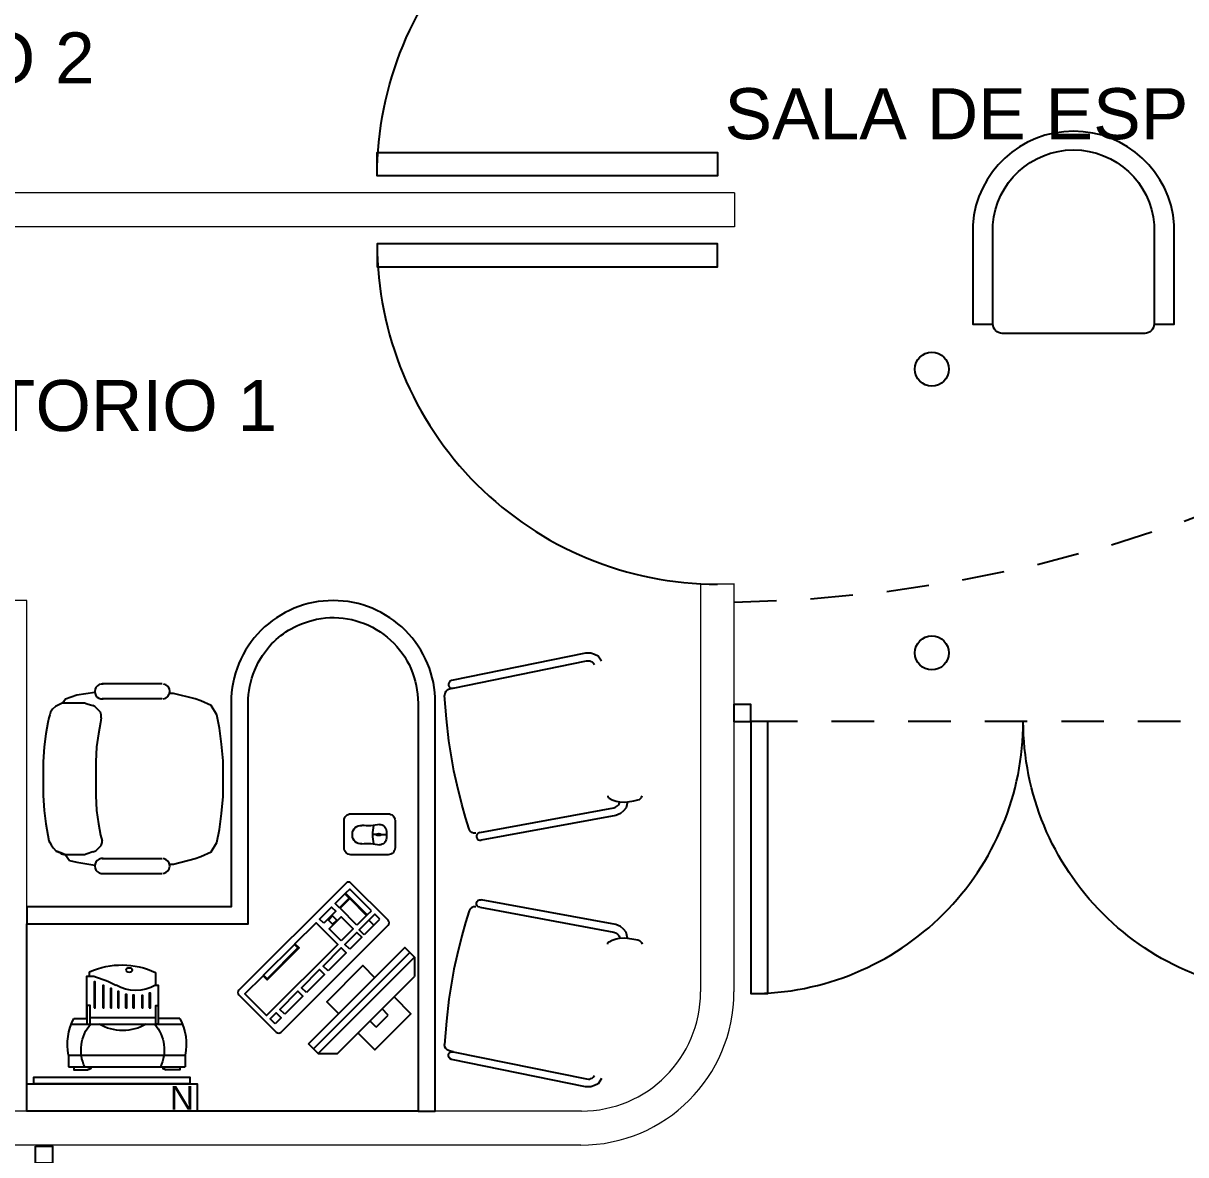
# Model space of a CAD drawing. Header units: metres. Extents: x -22 to 564, y 0 to 143.
# Drawn here: x 114.86 to 118.275, y 43.3 to 46.625 of the extents above; entities that cross this region are included whole.
import ezdxf
from ezdxf.enums import TextEntityAlignment as Align

# ---------------------------------------------------------------- set-up
doc = ezdxf.new("R2010")
doc.units = ezdxf.units.M
doc.linetypes.add('XREF 1N NEURO-ONCOLOGIA$0$CONJUNTO TLAHUAC$0$HIDDEN2', pattern=[0.1875, 0.125, -0.0625])
for name, color, linetype in [('TEXTO', 7, 'Continuous'), ('XREF 1N NEURO-ONCOLOGIA$0$CANCELES', 1, 'Continuous'), ('XREF 1N NEURO-ONCOLOGIA$0$LAMPARAS 1', 112, 'Continuous'), ('XREF 1N NEURO-ONCOLOGIA$0$MOBILIARIO', 161, 'Continuous'), ('XREF 1N NEURO-ONCOLOGIA$0$PROYECCIÓN', 8, 'XREF 1N NEURO-ONCOLOGIA$0$CONJUNTO TLAHUAC$0$HIDDEN2'), ('XREF 1N NEURO-ONCOLOGIA$0$PUERTAS', 253, 'Continuous'), ('XREF 1N NEURO-ONCOLOGIA$0$TEX-MOB', 4, 'Continuous')]:
    doc.layers.add(name, color=color, linetype=linetype)
doc.layers.add('XREF 1N NEURO-ONCOLOGIA$0$MUROS DE TABLAROCA', color=150, linetype='Continuous', lineweight=13)
doc.styles.add('100 LOCALES 25', font='arial.ttf', dxfattribs={"height": 0.25})
doc.styles.add('XREF 1N NEURO-ONCOLOGIA$0$HANDLET', font='romans.shx')
doc.styles.add('XREF 1N NEURO-ONCOLOGIA$0$Standard', font='arial.ttf')

# ---------------------------------------------------------------- blocks, each defined once
blk = doc.blocks.new('XREF 1N NEURO-ONCOLOGIA$0$XREFCE5$0$A$C70061E05')
for points in [[(-0.25, 0), (0.25, 0), (0.25, -0.08), (-0.25, -0.08)], [(-0.2292, -0.08), (0.2292, -0.08), (0.2292, -0.1), (-0.2292, -0.1)]]:
    blk.add_lwpolyline(points, close=True)
at = {"insert": (-0.2409, -0.0038), "char_height": 0.07, "attachment_point": 1, "style": 'XREF 1N NEURO-ONCOLOGIA$0$Standard'}
blk.add_mtext_dynamic_manual_height_columns('N', width=0.075455, gutter_width=1.5693, heights=[0], dxfattribs=at)
blk = doc.blocks.new('XREF 1N NEURO-ONCOLOGIA$0$XR-00$0$Teclado-01')
blk.add_lwpolyline([(0, -0.2225), (0, 0.2225, -0.4142136), (0.01, 0.2325), (0.165, 0.2325, -0.4142136), (0.175, 0.2225), (0.175, -0.2225, -0.4142136), (0.165, -0.2325), (0.01, -0.2325, -0.4142136)], format="xyb", close=True)
for points in [[(0.03, 0.2175), (0.05, 0.2175), (0.05, 0.1925), (0.03, 0.1925)], [(0.065, 0.2175), (0.155, 0.2175), (0.155, 0.2), (0.065, 0.2)], [(0.03, 0.1525), (0.05, 0.1525), (0.05, 0.1925), (0.03, 0.1925)], [(0.065, 0.1575), (0.135, 0.1575), (0.135, 0.1975), (0.065, 0.1975)], [(0.1375, 0.1575), (0.155, 0.1575), (0.155, 0.1975), (0.1375, 0.1975)], [(0.03, 0.0925), (0.05, 0.0925), (0.05, 0.1425), (0.03, 0.1425)], [(0.065, 0.0925), (0.115, 0.0925), (0.115, 0.1425), (0.065, 0.1425)], [(0.1375, 0.0925), (0.155, 0.0925), (0.155, 0.1425), (0.1375, 0.1425)], [(0.1175, 0.12625), (0.135, 0.12625), (0.135, 0.10875), (0.1175, 0.10875)], [(0.03, 0.0025), (0.05, 0.0025), (0.05, 0.0775), (0.03, 0.0775)], [(0.155, -0.1425), (0.1375, -0.1425), (0.1375, -0.01), (0.155, -0.01), (0.155, 0.0775), (0.065, 0.0775), (0.065, -0.2175), (0.155, -0.2175)], [(0.03, -0.0875), (0.05, -0.0875), (0.05, -0.0125), (0.03, -0.0125)], [(0.14, -0.14), (0.155, -0.14), (0.155, -0.0125), (0.14, -0.0125)], [(0.03, -0.1775), (0.05, -0.1775), (0.05, -0.1025), (0.03, -0.1025)], [(0.03, -0.2175), (0.05, -0.2175), (0.05, -0.1925), (0.03, -0.1925)]]:
    blk.add_lwpolyline(points, close=True)
blk = doc.blocks.new('XREF 1N NEURO-ONCOLOGIA$0$XR-00$0$monitor delgado-01')
for p, q in [((-0.025, 0.155), (0.025, 0.155)), ((-0.025, 0.155), (-0.025, 0.13)), ((0.025, 0.155), (0.025, 0.13)), ((-0.2, 0.09), (-0.16, 0.13)), ((-0.16, 0.13), (0.16, 0.13)), ((0.2, 0.09), (0.16, 0.13)), ((-0.2, 0.07), (0.2, 0.07))]:
    blk.add_line(p, q)
for points in [[(0.075, 0.13), (0.075, 0.2), (-0.075, 0.2), (-0.075, 0.13)], [(-0.075, 0.05), (-0.075, 0), (0.075, 0), (0.075, 0.05)]]:
    blk.add_lwpolyline(points)
blk.add_lwpolyline([(-0.2, 0.05), (0.2, 0.05), (0.2, 0.09), (-0.2, 0.09)], close=True)
blk = doc.blocks.new('XREF 1N NEURO-ONCOLOGIA$0$XR-00$0$Mouse')
for p, q in [((-0.0011, -0.0395), (-0.0011, -0.0255)), ((-0.0015, -0.0395), (-0.0006, -0.0395)), ((-0.0015, -0.0565), (-0.0006, -0.0565)), ((-0.0011, -0.0565), (-0.0011, -0.0655)), ((-0.0032, -0.1255), (0.0011, -0.1255))]:
    blk.add_line(p, q)
blk.add_lwpolyline([(0.06, -0.13), (0.06, -0.02, 0.414214), (0.04, 0), (-0.04, 0, 0.414214), (-0.06, -0.02), (-0.06, -0.13, 0.414214), (-0.04, -0.15), (0.04, -0.15, 0.414214)], format="xyb", close=True)
blk.add_lwpolyline([(0.0289, -0.0455, 0.414214), (0.0089, -0.0255), (-0.0111, -0.0255, 0.414214), (-0.0311, -0.0455)], format="xyb")
for centre, radius, start, end in [((-0.1822, -0.0805), 0.1551, 353.6251, 13.0396), ((-0.0011, 0.055), 0.1206, 257.1911, 282.8089), ((0.0118, -0.048), 0.0158, 147.7443, 212.2557), ((-0.0015, -0.0397), 0.0002, 90, 135.3294), ((-0.0015, -0.0563), 0.0002, 224.6706, 270), ((-0.0006, -0.0397), 0.0002, 44.6706, 90), ((-0.0006, -0.0563), 0.0002, 270, 315.3294), ((-0.0139, -0.048), 0.0158, 327.7443, 32.2557), ((0.1801, -0.0805), 0.1551, 166.9604, 186.3749), ((-0.0032, -0.1005), 0.025, 173.6251, 270), ((0.0011, -0.1005), 0.025, 270, 6.3749)]:
    blk.add_arc(centre, radius, start, end)
blk = doc.blocks.new('XREF 1N NEURO-ONCOLOGIA$0$XR-00$0$impresora laser')
at = {"ltscale": 0.007}
for points in [[(29.976, 41.9496), (30.319, 41.9496)], [(29.976, 41.915), (29.976, 41.9496)], [(29.9922, 41.9496), (29.9922, 41.9587), (30.0318, 41.9587), (30.0419, 41.9539)], [(30.0419, 41.9496), (30.0419, 41.9539), (30.0318, 41.9587)], [(30.3028, 41.9496), (30.3028, 41.9587), (30.2633, 41.9587), (30.2531, 41.9539)], [(30.2531, 41.9496), (30.2531, 41.9539), (30.2633, 41.9587)], [(30.319, 41.915), (30.319, 41.9496)], [(29.9759, 41.9148), (30.3191, 41.9148)], [(29.9841, 41.824), (30.3109, 41.824)], [(29.9915, 41.8076), (30.0304, 41.8076)], [(30.0397, 41.8047), (30.2322, 41.8047)], [(30.2313, 41.7098), (30.2395, 41.7098), (30.2395, 41.8076)], [(30.3035, 41.8076), (30.2395, 41.8076)], [(30.2313, 41.672), (30.2313, 41.7098)]]:
    blk.add_lwpolyline(points, dxfattribs=at)
for points in [[(30.0304, 41.824), (30.0397, 41.824), (30.0397, 41.7695), (30.0304, 41.7695)], [(30.2395, 41.824), (30.2322, 41.824), (30.2322, 41.7695), (30.2395, 41.7695)], [(30.0513, 41.7757), (30.0546, 41.7757), (30.0546, 41.6998), (30.0513, 41.6998)], [(30.0766, 41.7757), (30.08, 41.7757), (30.08, 41.7101), (30.0766, 41.7101)], [(30.0991, 41.7757), (30.1025, 41.7757), (30.1025, 41.7197), (30.0991, 41.7197)], [(30.1211, 41.7757), (30.1244, 41.7757), (30.1244, 41.7286), (30.1211, 41.7286)], [(30.1436, 41.7757), (30.147, 41.7757), (30.147, 41.7366), (30.1436, 41.7366)], [(30.1655, 41.7757), (30.1689, 41.7757), (30.1689, 41.7386), (30.1655, 41.7386)], [(30.1914, 41.7757), (30.1948, 41.7757), (30.1948, 41.7395), (30.1914, 41.7395)], [(30.2134, 41.7757), (30.2167, 41.7757), (30.2167, 41.7326), (30.2134, 41.7326)]]:
    blk.add_lwpolyline(points, close=True, dxfattribs=at)
for points in [[(30.0304, 41.8076), (30.0304, 41.6829), (30.0505, 41.6829, 0.229403)], [(30.0382, 41.6829), (30.0382, 41.6699, 0.789733)]]:
    blk.add_lwpolyline(points, format="xyb", dxfattribs=at)
for centre, radius, start, end in [((30.1308, 41.9), 0.1179, 155.1201, 220.112), ((30.1394, 41.9), 0.1179, 319.888, 24.8799), ((30.1378, 41.8837), 0.1649, 169.0524, 207.459), ((30.1572, 41.8837), 0.1649, 332.541, 10.9476), ((30.1351, 41.7054), 0.1375, 59.6129, 120.3871), ((29.9248, 42.0857), 0.4219, 287.3233, 296.8765), ((30.1738, 41.6133), 0.1123, 59.197, 121.2004), ((30.1325, 41.8851), 0.2349, 246.334, 294.8774)]:
    blk.add_arc(centre, radius, start, end, dxfattribs=at)
blk.add_ellipse((30.1541, 41.6652), major_axis=(-0.00987, 0), ratio=0.593756, dxfattribs=at)
blk = doc.blocks.new('XREF 1N NEURO-ONCOLOGIA$0$SILLA ATENCION')
for p, q in [((-0.1996, 0.4915), (-0.2049, 0.4888)), ((-0.1837, 0.4941), (-0.1996, 0.4915)), ((-0.152, 0.4994), (-0.1837, 0.4941)), ((-0.115, 0.5047), (-0.152, 0.4994)), ((-0.0727, 0.5074), (-0.115, 0.5047)), ((-0.0225, 0.5074), (-0.0727, 0.5074)), ((0.0224, 0.5074), (-0.0225, 0.5074)), ((0.0647, 0.5047), (0.0224, 0.5074)), ((0.1017, 0.4995), (0.0647, 0.5047)), ((0.1334, 0.4942), (0.1017, 0.4995)), ((0.1466, 0.4915), (0.1334, 0.4942)), ((0.1545, 0.4889), (0.1466, 0.4915)), ((-0.2287, 0.4703), (-0.2339, 0.4571)), ((-0.2339, 0.4571), (-0.2287, 0.4703)), ((-0.2207, 0.4783), (-0.2287, 0.4703)), ((-0.2128, 0.4836), (-0.2207, 0.4783)), ((-0.2049, 0.4888), (-0.2128, 0.4836)), ((0.1624, 0.4863), (0.1545, 0.4889)), ((0.1704, 0.481), (0.1624, 0.4863)), ((0.1783, 0.473), (0.1704, 0.481)), ((0.1889, 0.4519), (0.1783, 0.473)), ((-0.2551, 0.4333), (-0.2604, 0.4122)), ((-0.2392, 0.4439), (-0.2551, 0.4333)), ((-0.2339, 0.4571), (-0.2392, 0.4439)), ((-0.2366, 0.4571), (-0.2392, 0.4439)), ((-0.2392, 0.4439), (-0.2339, 0.4571)), ((-0.2392, 0.4439), (-0.2392, 0.4413)), ((-0.2392, 0.4228), (-0.2392, 0.4439)), ((-0.2392, 0.4439), (-0.2392, 0.4439)), ((-0.2339, 0.4571), (-0.2366, 0.4571)), ((0.1889, 0.4519), (0.1889, 0.4519)), ((0.1994, 0.444), (0.1889, 0.4519)), ((0.1889, 0.4519), (0.1889, 0.444)), ((0.1889, 0.4519), (0.1889, 0.4519)), ((0.1889, 0.4519), (0.1889, 0.4519)), ((0.1889, 0.4519), (0.1889, 0.4519)), ((0.1889, 0.4466), (0.1889, 0.4519)), ((0.1889, 0.444), (0.1889, 0.4334)), ((0.1889, 0.4334), (0.1889, 0.4228)), ((0.21, 0.4123), (0.1994, 0.444)), ((-0.2604, 0.4122), (-0.2683, 0.362)), ((-0.2392, 0.4122), (-0.2392, 0.4228)), ((-0.2392, 0.4016), (-0.2392, 0.4122)), ((-0.2392, 0.3911), (-0.2392, 0.4016)), ((0.1889, 0.4228), (0.1889, 0.4123)), ((0.1889, 0.4123), (0.1889, 0.4017)), ((0.1889, 0.4017), (0.1889, 0.3911)), ((0.21, 0.4123), (0.21, 0.4123)), ((0.218, 0.3621), (0.21, 0.4123)), ((-0.2683, 0.362), (-0.2683, 0.362)), ((-0.2683, 0.362), (-0.2683, 0.362)), ((-0.2366, 0.3831), (-0.2392, 0.3911)), ((-0.2313, 0.3673), (-0.2366, 0.3831)), ((-0.2313, 0.3673), (-0.2286, 0.3594)), ((0.1704, 0.3541), (0.1783, 0.3621)), ((0.1783, 0.3621), (0.181, 0.3673)), ((0.1862, 0.3832), (0.181, 0.3673)), ((0.1889, 0.3911), (0.1862, 0.3832)), ((0.218, 0.3621), (0.218, 0.3621)), ((-0.2921, 0.3408), (-0.292, 0.1717)), ((-0.2498, 0.3409), (-0.2497, 0.1717)), ((-0.2286, 0.3594), (-0.2207, 0.3514)), ((-0.2207, 0.3514), (-0.2128, 0.3435)), ((-0.2128, 0.3435), (-0.2048, 0.3409)), ((-0.2048, 0.3409), (-0.1996, 0.3409)), ((-0.1837, 0.3462), (-0.1996, 0.3409)), ((-0.152, 0.3514), (-0.1837, 0.3462)), ((-0.115, 0.3567), (-0.152, 0.3514)), ((-0.0727, 0.3594), (-0.115, 0.3567)), ((-0.0225, 0.3594), (-0.0727, 0.3594)), ((0.0224, 0.3594), (-0.0225, 0.3594)), ((0.0647, 0.3568), (0.0224, 0.3594)), ((0.1017, 0.3515), (0.0647, 0.3568)), ((0.1334, 0.3462), (0.1017, 0.3515)), ((0.1466, 0.3436), (0.1334, 0.3462)), ((0.1466, 0.3436), (0.1545, 0.3436)), ((0.1545, 0.3436), (0.1625, 0.3462)), ((0.1625, 0.3462), (0.1704, 0.3541)), ((0.1995, 0.1718), (0.1995, 0.3409)), ((0.2418, 0.1718), (0.2417, 0.3409)), ((-0.2656, 0.1506), (-0.2656, 0.14)), ((-0.2656, 0.14), (-0.2497, 0.0792)), ((0.1995, 0.0793), (0.2153, 0.1401)), ((0.2153, 0.1401), (0.2153, 0.1507)), ((-0.2497, 0.0792), (-0.2444, 0.0634)), ((0.1942, 0.0635), (0.1995, 0.0793)), ((-0.2444, 0.0634), (-0.2444, 0.0634)), ((-0.2444, 0.0634), (-0.2444, 0.0634)), ((-0.2444, 0.0634), (-0.2312, 0.0343)), ((-0.2312, 0.0343), (-0.2048, 0.0185)), ((0.1546, 0.0185), (0.181, 0.0344)), ((0.181, 0.0344), (0.1942, 0.0635)), ((0.1942, 0.0635), (0.1942, 0.0635)), ((0.1942, 0.0635), (0.1942, 0.0635)), ((-0.2048, 0.0185), (-0.1678, 0.0105)), ((-0.1678, 0.0105), (-0.1229, 0.0053)), ((-0.1229, 0.0053), (-0.0753, 0)), ((-0.0251, 0), (0.0251, 0)), ((0.0251, 0), (0.0727, 0.0053)), ((0.0727, 0.0053), (0.1176, 0.0106)), ((0.1176, 0.0106), (0.1546, 0.0185)), ((-0.0753, 0), (-0.0198, 0))]:
    blk.add_line(p, q)
for centre, start, end in [((-0.2709, 0.3409), 353.0083, 187.0083), ((0.2206, 0.3409), 352.0083, 186.0083), ((-0.2709, 0.1717), 187.0083, 353.0083), ((0.2206, 0.1718), 186.0083, 352.0083)]:
    blk.add_arc(centre, 0.0211, start, end)
blk = doc.blocks.new('XREF 1N NEURO-ONCOLOGIA$0$SILLA-EJECUTIVA')
for p, q in [((0.2163, 0.2319), (0.2279, 0.2387)), ((0.2279, 0.2387), (0.2454, 0.2425)), ((0.2454, 0.2425), (0.7039, 0.2378)), ((0.1493, 0.1996), (0.1458, 0.1944)), ((0.1531, 0.2025), (0.1493, 0.1996)), ((0.1572, 0.2048), (0.1531, 0.2025)), ((0.1631, 0.2056), (0.1572, 0.2048)), ((0.1766, 0.2055), (0.1631, 0.2056)), ((0.1972, 0.2051), (0.1766, 0.2055)), ((0.2088, 0.2037), (0.1972, 0.2051)), ((0.1977, 0.2051), (0.2056, 0.2241)), ((0.2056, 0.2241), (0.2163, 0.2319)), ((0.2235, 0.1997), (0.2088, 0.2037)), ((0.2268, 0.2062), (0.2232, 0.1998)), ((0.2344, 0.1956), (0.2235, 0.1997)), ((0.2296, 0.2093), (0.2268, 0.2062)), ((0.2335, 0.212), (0.2296, 0.2093)), ((0.2365, 0.2139), (0.2335, 0.212)), ((0.2464, 0.1883), (0.2344, 0.1956)), ((0.2408, 0.2151), (0.2365, 0.2139)), ((0.2467, 0.2158), (0.2408, 0.2151)), ((0.7037, 0.2117), (0.2467, 0.2158)), ((0.7162, 0.2113), (0.719, 0.2109)), ((0.719, 0.2109), (0.7239, 0.2097)), ((0.7239, 0.2097), (0.7298, 0.2059)), ((0.7298, 0.2059), (0.7338, 0.2005)), ((0.7338, 0.2005), (0.7358, 0.1939)), ((0.2562, 0.1812), (0.2464, 0.1883)), ((0.2581, 0.1788), (0.2562, 0.1812)), ((0.2589, 0.1758), (0.2581, 0.1788)), ((0.2586, 0.1732), (0.2589, 0.1758)), ((0.7358, 0.1939), (0.7402, 0.1533)), ((0.7402, 0.1533), (0.7439, 0.1062)), ((0.7439, 0.1062), (0.7476, 0.0408)), ((0.7476, 0.0408), (0.7489, -0.0085)), ((0.7489, -0.0085), (0.7459, -0.1103)), ((0.7459, -0.1103), (0.7399, -0.1836)), ((0.7399, -0.1836), (0.7309, -0.2624)), ((0.2219, -0.2747), (0.2183, -0.2683)), ((0.7249, -0.2744), (0.7289, -0.2691)), ((0.7289, -0.2691), (0.7309, -0.2624)), ((0.1928, -0.2737), (0.2007, -0.2927)), ((0.2007, -0.2927), (0.2114, -0.3004)), ((0.2114, -0.3004), (0.223, -0.3072)), ((0.2247, -0.2778), (0.2219, -0.2747)), ((0.223, -0.3072), (0.2405, -0.3111)), ((0.2286, -0.2805), (0.2247, -0.2778)), ((0.2316, -0.2825), (0.2286, -0.2805)), ((0.2359, -0.2836), (0.2316, -0.2825)), ((0.2418, -0.2844), (0.2359, -0.2836)), ((0.2405, -0.3111), (0.699, -0.3064)), ((0.6988, -0.2803), (0.2418, -0.2844)), ((0.6971, -0.2802), (0.7012, -0.2802)), ((0.7043, -0.2816), (0.6988, -0.2803)), ((0.699, -0.3064), (0.7045, -0.3051)), ((0.7012, -0.2802), (0.7059, -0.2799)), ((0.708, -0.284), (0.7043, -0.2816)), ((0.7045, -0.3051), (0.7082, -0.302)), ((0.7059, -0.2799), (0.7114, -0.2798)), ((0.7108, -0.2873), (0.708, -0.284)), ((0.7082, -0.302), (0.7108, -0.2983)), ((0.7122, -0.2924), (0.7108, -0.2873)), ((0.7108, -0.2983), (0.7122, -0.2924)), ((0.7114, -0.2798), (0.7141, -0.2794)), ((0.7141, -0.2794), (0.719, -0.2782)), ((0.719, -0.2782), (0.7249, -0.2744))]:
    blk.add_line(p, q)
blk.add_arc((0.7038, 0.2248), 0.013, 269.4862, 89.4862)
blk = doc.blocks.new('XREF 1N NEURO-ONCOLOGIA$0$Ref Arq Nivel 2$0$Silla 2')
blk.add_lwpolyline([(-0.2154, -0.025, -0.414214), (-0.1904, 0), (0.1904, 0, -0.414214), (0.2154, -0.025)], format="xyb")
blk.add_lwpolyline([(-0.2154, -0.29), (-0.2154, -0.025), (-0.2692, -0.025), (-0.2692, -0.29, 0.928571), (0.2692, -0.29), (0.2692, -0.025), (0.2154, -0.025), (0.2154, -0.29, -0.928571)], format="xyb", close=True)
blk = doc.blocks.new('XREF 1N NEURO-ONCOLOGIA')
at = {"layer": 'XREF 1N NEURO-ONCOLOGIA$0$CANCELES'}
for points in [[(9.8739, 29.5208), (9.8739, 29.4708), (9.8239, 29.4708), (9.8239, 29.5208)], [(11.1223, 27.4194), (11.1723, 27.4194), (11.1723, 27.4694), (11.1223, 27.4694)]]:
    blk.add_lwpolyline(points, close=True, dxfattribs=at)
for points in [[(10.3223, 27.4194), (10.3223, 27.3694), (11.1223, 27.3694), (11.1223, 27.4194), (10.3223, 27.4194, 0.414214), (11.1223, 26.6194)], [(10.3223, 25.8194), (10.3223, 25.8694), (11.1223, 25.8694), (11.1223, 25.8194), (10.3223, 25.8194, -0.414214), (11.1223, 26.6194)]]:
    blk.add_lwpolyline(points, format="xyb", dxfattribs=at)
at = {"layer": 'XREF 1N NEURO-ONCOLOGIA$0$LAMPARAS 1'}
for centre in [(11.3234, 26.888), (12.1571, 26.888)]:
    blk.add_circle(centre, 0.05, dxfattribs=at)
at = {"layer": 'XREF 1N NEURO-ONCOLOGIA$0$MOBILIARIO', "elevation": 0, "flags": 128}
for points in [[(10.5773, 29.5467), (10.5273, 29.5467), (10.5273, 29.4967), (10.5273, 28.8967), (11.1761, 28.8967, -0.103331), (11.2726, 28.8769), (11.2952, 28.8671), (11.3162, 28.8545), (11.3359, 28.8399, -0.151403), (11.4157, 28.719), (11.4225, 28.6954, -0.444445), (11.2018, 28.3991), (11.1761, 28.3967), (10.0273, 28.3967), (9.9773, 28.3967), (9.9773, 28.3467), (11.1773, 28.3467, 0.414214), (11.4773, 28.6467, 0.414214), (11.1773, 28.9467), (10.5773, 28.9467)], [(11.3359, 28.8399, -0.151403), (11.4157, 28.719), (11.4225, 28.6954, -0.444445), (11.2018, 28.3991), (11.1761, 28.3967), (10.0273, 28.3967), (9.9773, 28.3967), (9.9773, 29.4967), (9.9773, 29.5467), (10.0273, 29.5467), (10.5273, 29.5467), (10.5273, 29.4967), (10.5273, 28.8967), (11.1761, 28.8967, -0.103331), (11.2726, 28.8769), (11.2952, 28.8671), (11.3162, 28.8545), (11.3359, 28.8399)]]:
    blk.add_lwpolyline(points, format="xyb", close=True, dxfattribs=at)
at = {"layer": 'XREF 1N NEURO-ONCOLOGIA$0$MUROS DE TABLAROCA'}
for p, q in [((12.5756, 27.4676), (12.5756, 31.8176)), ((12.6756, 27.4676), (12.6756, 31.8176)), ((9.8773, 27.9194), (9.8773, 31.3676)), ((9.9773, 27.9176), (9.9773, 31.3676)), ((11.4773, 29.5467), (11.4773, 29.6567)), ((9.9773, 29.5467), (11.4773, 29.5467)), ((11.5256, 27.5676), (10.3273, 27.5676)), ((11.5256, 27.4676), (11.5256, 27.5676)), ((11.5256, 27.4694), (10.3273, 27.4694)), ((12.6756, 27.4676), (12.5756, 27.4676))]:
    blk.add_line(p, q, dxfattribs=at)
for centre, radius in [((10.3273, 27.9194), 0.45), ((10.3273, 27.9176), 0.35)]:
    blk.add_arc(centre, radius, 180, 270, dxfattribs=at)
at = {"layer": 'XREF 1N NEURO-ONCOLOGIA$0$PROYECCIÓN'}
blk.add_line((11.1223, 24.3576), (11.1223, 27.4694), dxfattribs=at)
blk.add_lwpolyline([(11.4723, 27.4694, 0.215231), (12.9388, 24.3576)], format="xyb", dxfattribs=at)
at = {"layer": 'XREF 1N NEURO-ONCOLOGIA$0$PUERTAS'}
for points in [[(12.5256, 28.5176), (12.4575, 28.5176), (12.4575, 27.5176), (12.5256, 27.5176), (12.5256, 28.5176, 0.414214), (11.5256, 27.5176)], [(12.7256, 28.5176), (12.7938, 28.5176), (12.7938, 27.5176), (12.7256, 27.5176), (12.7256, 28.5176, -0.414214), (13.7256, 27.5176)]]:
    blk.add_lwpolyline(points, format="xyb", dxfattribs=at)
at = {"layer": 'XREF 1N NEURO-ONCOLOGIA$0$MOBILIARIO', "rotation": 90.00000000000001}
blk.add_blockref('XREF 1N NEURO-ONCOLOGIA$0$XREFCE5$0$A$C70061E05', (9.9773, 29.2967, 0), dxfattribs=at)
at = {"layer": 'XREF 1N NEURO-ONCOLOGIA$0$MOBILIARIO'}
for name, p, xscale, yscale, zscale, rotation in [('XREF 1N NEURO-ONCOLOGIA$0$SILLA ATENCION', (10.9799, 28.9695, 0), 1.043243553442507, 1.043243553442507, 1.043243553442507, 359.9916737824617), ('XREF 1N NEURO-ONCOLOGIA$0$SILLA-EJECUTIVA', (10.2757, 27.6464, 0), -0.8766981129959261, 0.8766981129959261, 0.8766981129959261, 258.9683745294149), ('XREF 1N NEURO-ONCOLOGIA$0$SILLA-EJECUTIVA', (11.0956, 27.6464, 0), 0.8766981129959265, 0.8766981129959265, 0.8766981129959265, 101.0316254705849), ('XREF 1N NEURO-ONCOLOGIA$0$Ref Arq Nivel 2$0$Silla 2', (12.2623, 26.4719, 0.0024), 1.099999999999994, 1.099999999999994, 1.099999999999994, 90.0000000181912)]:
    blk.add_blockref(name, p, dxfattribs=dict(at, xscale=xscale, yscale=yscale, zscale=zscale, rotation=rotation))
at = {"layer": 'XREF 1N NEURO-ONCOLOGIA$0$MOBILIARIO', "extrusion": (0, 0, -1), "zscale": -1}
for name, p, rotation in [('XREF 1N NEURO-ONCOLOGIA$0$XR-00$0$impresora laser', (-52.0568, 59.4003, -0.0277), 270.0000572694106), ('XREF 1N NEURO-ONCOLOGIA$0$XR-00$0$Teclado-01', (-10.3663, 28.6424, -0.0277), 135.0000572694107), ('XREF 1N NEURO-ONCOLOGIA$0$XR-00$0$monitor delgado-01', (-10.3515, 28.6127, -0.0277), 225.0000572694117), ('XREF 1N NEURO-ONCOLOGIA$0$XR-00$0$Mouse', (-10.7906, 28.4648, -0.0277), 180.0000572694107)]:
    blk.add_blockref(name, p, dxfattribs=dict(at, rotation=rotation))
at = {"layer": 'XREF 1N NEURO-ONCOLOGIA$0$TEX-MOB', "style": 'XREF 1N NEURO-ONCOLOGIA$0$HANDLET'}
for p in [(1.7, 4.5847, 0), (1.7073, 2.0138, 0)]:
    blk.add_attdef('234', text='', height=0.075, rotation=180, dxfattribs=at).set_placement(p, align=Align.MIDDLE_CENTER)

msp = doc.modelspace()

# ---------------------------------------------------------------- block references
at = {"rotation": 90}
msp.add_blockref('XREF 1N NEURO-ONCOLOGIA', (144.4169, 33.4511), dxfattribs=at)

# ---------------------------------------------------------------- next in the draw order: texts
at = {"layer": 'TEXTO', "color": 0, "char_height": 0.15, "attachment_point": 7, "style": '100 LOCALES 25'}
for s, insert, width in [('\\pxqc;CONSULTORIO 2', (112.8709, 46.4455, 0), 2.686116), ('\\pxqc;SALA DE ESPERA ADULTOS ', (116.7527, 46.2817, 0), 3.175196), ('\\pxqc;CONSULTORIO 1', (113.5463, 45.4243, 0), 2.407507)]:
    msp.add_mtext(s, dxfattribs=dict(at, insert=insert, width=width))

doc.saveas('drawing.dxf')
